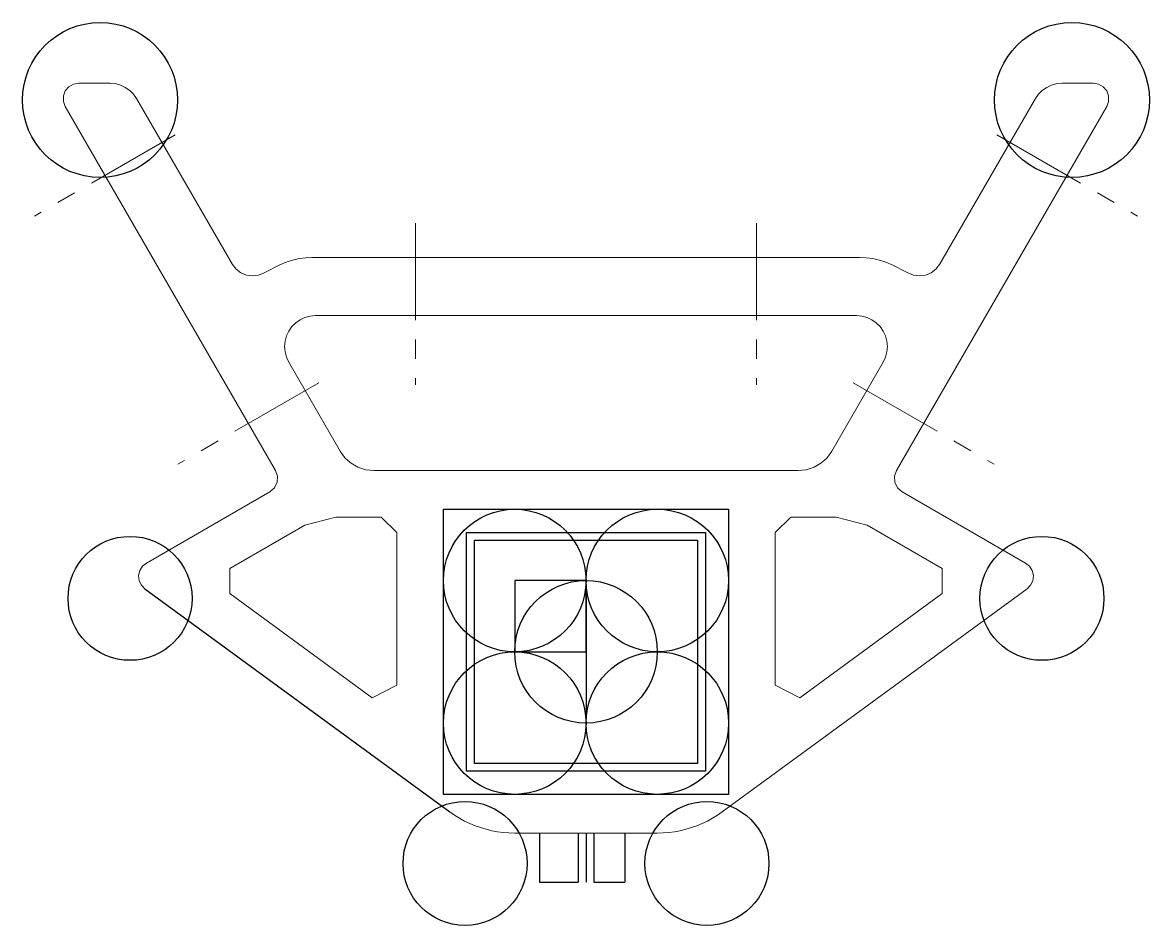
# Model space of a CAD drawing. Header units: inches. Extents: x -73 to 73, y -35 to 81.
import ezdxf

# ---------------------------------------------------------------- set-up
doc = ezdxf.new("R2010")
doc.units = ezdxf.units.IN
doc.header["$LTSCALE"] = 10
doc.header["$MEASUREMENT"] = 0
doc.linetypes.add('CENTER', pattern=[2, 1.25, -0.25, 0.25, -0.25])
for name, color, linetype, lineweight in [('CornerCuts', 4, 'Continuous', 0), ('HoleCenterLines', 1, 'CENTER', 0), ('Outline', 2, 'Continuous', 0), ('UpperFrameCut', 6, 'Continuous', 0)]:
    doc.layers.add(name, color=color, linetype=linetype, lineweight=lineweight)
for name, color, linetype in [('Dimensions', 7, 'Continuous'), ('Ears', 3, 'Continuous'), ('EMT12_FullCut', 30, 'Continuous')]:
    doc.layers.add(name, color=color, linetype=linetype)

msp = doc.modelspace()

# ---------------------------------------------------------------- linework, layer by layer
for p, q in [((-6, -23.4), (-6, -29.72)), ((-1, -23.4), (-1, -29.72)), ((0, -23.4), (0, -29.72)), ((1, -23.4), (1, -29.72)), ((5, -23.4), (5, -29.72)), ((-6, -29.72), (-1, -29.72)), ((1, -29.72), (5, -29.72))]:
    msp.add_line(p, q)
for points in [[(-18.4, -18.4), (-18.4, 18.4), (18.4, 18.4), (18.4, -18.4)], [(-15.4, -15.4), (-15.4, 15.4), (15.4, 15.4), (15.4, -15.4)]]:
    msp.add_lwpolyline(points, close=True)
at = {"color": 1}
msp.add_lwpolyline([(-14.4, -14.4), (-14.4, 14.4), (14.4, 14.4), (14.4, -14.4)], close=True, dxfattribs=at)
at = {"color": 3}
for centre in [(-9.2, 9.2), (9.2, 9.2), (-9.2, -9.2), (9.2, -9.2)]:
    msp.add_circle(centre, 9.2, dxfattribs=at)
msp.add_circle((0, 0), 9.2)
at = {"layer": 'CornerCuts'}
for points in [[(-24.4, -4.3), (-24.4, 15.4), (-26.41, 17.4), (-32.29, 17.4), (-36.29, 16.33), (-45.94, 10.76), (-45.94, 7.52), (-27.58, -5.92)], [(24.4, -4.3), (24.4, 15.4), (26.41, 17.4), (32.29, 17.4), (36.29, 16.33), (45.94, 10.76), (45.94, 7.52), (27.58, -5.92)]]:
    msp.add_lwpolyline(points, close=True, dxfattribs=at)
at = {"layer": 'Dimensions'}
for p, q in [((-56.91, 8.11), (-17.58, -20.66)), ((0, 8.52), (0, -8.52)), ((0, 0), (0, -5.08))]:
    msp.add_line(p, q, dxfattribs=at)
at = {"layer": 'Ears'}
for centre, radius in [((-62.7, 71.23), 10), ((62.7, 71.23), 10), ((-58.83, 6.9), 8), ((58.83, 6.9), 8), ((-15.61, -27.32), 8), ((15.61, -27.32), 8)]:
    msp.add_circle(centre, radius, dxfattribs=at)
at = {"layer": 'EMT12_FullCut'}
msp.add_lwpolyline([(0, 0), (0, 9.2), (-9.2, 9.2), (-9.2, 0)], close=True, dxfattribs=at)
at = {"layer": 'HoleCenterLines'}
for p, q in [((-52.99, 66.75), (-71.18, 56.25)), ((52.99, 66.75), (71.18, 56.25)), ((-22, 55.32), (-22, 34.46)), ((22, 55.32), (22, 34.46)), ((-34.49, 34.71), (-52.68, 24.21)), ((34.49, 34.71), (52.68, 24.21))]:
    msp.add_line(p, q, dxfattribs=at)
at = {"layer": 'Outline'}
msp.add_lwpolyline([(37.01, 50.75), (36.15, 50.86), (35.28, 50.9), (-35.28, 50.9), (-36.15, 50.86), (-37.01, 50.75), (-37.86, 50.56), (-38.7, 50.3), (-39.5, 49.96), (-41.53, 48.91), (-42.25, 48.61), (-43.03, 48.51), (-43.81, 48.61), (-44.53, 48.91), (-45.15, 49.38), (-45.63, 50.01), (-57.98, 71.4), (-58.38, 71.97), (-58.88, 72.46), (-59.45, 72.86), (-60.08, 73.16), (-60.75, 73.34), (-61.45, 73.4), (-65.45, 73.4), (-66.14, 73.28), (-66.74, 72.93), (-67.19, 72.4), (-67.42, 71.75), (-67.42, 71.05), (-67.19, 70.4), (-40.05, 23.4), (-39.8, 22.66), (-39.85, 21.88), (-40.19, 21.18), (-40.78, 20.66), (-56.73, 11.46), (-57.24, 11.04), (-57.58, 10.48), (-57.73, 9.83), (-57.65, 9.18), (-57.37, 8.58), (-56.91, 8.11), (-17.58, -20.66), (-16.97, -21.09), (-16.33, -21.48), (-15.68, -21.84), (-15, -22.16), (-14.31, -22.45), (-13.61, -22.7), (-12.89, -22.91), (-12.17, -23.09), (-11.43, -23.22), (-10.69, -23.32), (-9.95, -23.38), (-9.2, -23.4), (9.2, -23.4), (9.95, -23.38), (10.69, -23.32), (11.43, -23.22), (12.17, -23.09), (12.89, -22.91), (13.61, -22.7), (14.31, -22.45), (15, -22.16), (15.68, -21.84), (16.33, -21.48), (16.97, -21.09), (17.58, -20.66), (56.91, 8.11), (57.37, 8.58), (57.65, 9.18), (57.73, 9.83), (57.58, 10.48), (57.24, 11.04), (56.73, 11.46), (40.78, 20.66), (40.19, 21.18), (39.85, 21.88), (39.8, 22.66), (40.05, 23.4), (67.19, 70.4), (67.42, 71.05), (67.42, 71.75), (67.19, 72.4), (66.74, 72.93), (66.14, 73.28), (65.45, 73.4), (61.45, 73.4), (60.75, 73.34), (60.08, 73.16), (59.45, 72.86), (58.88, 72.46), (58.38, 71.97), (57.98, 71.4), (45.63, 50.01), (45.15, 49.38), (44.53, 48.91), (43.81, 48.61), (43.03, 48.51), (42.25, 48.61), (41.53, 48.91), (39.5, 49.96), (38.7, 50.3), (37.86, 50.56)], close=True, dxfattribs=at)
at = {"layer": 'UpperFrameCut'}
msp.add_lwpolyline([(-27.38, 23.4), (27.38, 23.4), (27.91, 23.43), (28.42, 23.51), (28.93, 23.64), (29.42, 23.83), (29.88, 24.07), (30.32, 24.35), (30.73, 24.68), (31.1, 25.05), (31.43, 25.46), (31.71, 25.9), (38.35, 37.4), (38.65, 38.03), (38.83, 38.71), (38.89, 39.4), (38.83, 40.09), (38.65, 40.77), (38.35, 41.4), (37.95, 41.97), (37.46, 42.46), (36.89, 42.86), (36.26, 43.16), (35.58, 43.34), (34.89, 43.4), (-34.89, 43.4), (-35.58, 43.34), (-36.26, 43.16), (-36.89, 42.86), (-37.46, 42.46), (-37.95, 41.97), (-38.35, 41.4), (-38.65, 40.77), (-38.83, 40.09), (-38.89, 39.4), (-38.83, 38.71), (-38.65, 38.03), (-38.35, 37.4), (-31.71, 25.9), (-31.43, 25.46), (-31.1, 25.05), (-30.73, 24.68), (-30.32, 24.35), (-29.88, 24.07), (-29.42, 23.83), (-28.93, 23.64), (-28.42, 23.51), (-27.91, 23.43)], close=True, dxfattribs=at)

doc.saveas('drawing.dxf')
